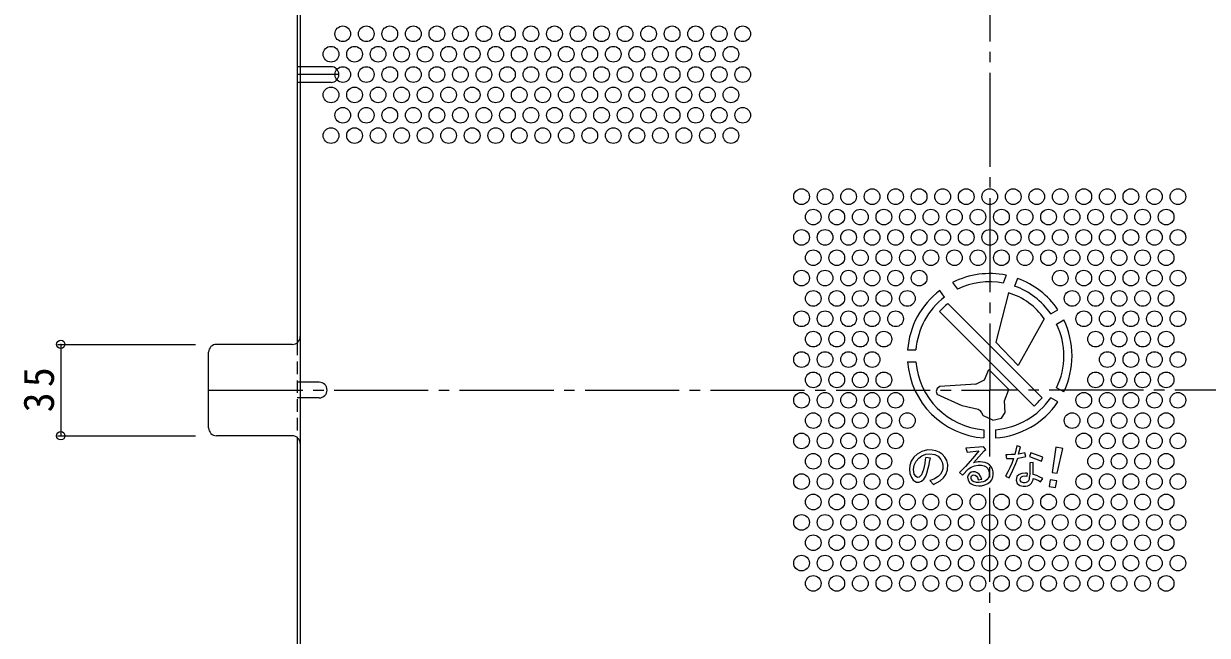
# Model space of a CAD drawing. Units: millimetres at full size, sheet at 1:4; details may follow other scales. Extents: x -928 to 1022, y -779 to 757.
# Drawn here: x 66.3 to 519.1, y 230.7 to 464.9 of the extents above; entities that cross this region are included whole.
import ezdxf

# ---------------------------------------------------------------- set-up
doc = ezdxf.new("R2010")
doc.units = ezdxf.units.MM
doc.header["$LTSCALE"] = 4
doc.header["$PDMODE"] = 32
doc.header["$PDSIZE"] = 3.2
for name, pattern in [('CHAIN1', [8, 5, -1, 1, -1]), ('CHAIN2', [12, 9, -1, 1, -1]), ('DASHED1', [1.8, 1.2, -0.6])]:
    doc.linetypes.add(name, pattern=pattern)
for name, color, linetype, lineweight in [('A-4_その他', 7, 'Continuous', 9), ('A-6_寸法', 2, 'Continuous', 9), ('A-7_ハッチ', 2, 'Continuous', 9), ('A-8_記号', 2, 'Continuous', 9), ('A-C_SENKIRI', 3, 'Continuous', 9)]:
    doc.layers.add(name, color=color, linetype=linetype, lineweight=lineweight)
doc.styles.add('ＭＳ ゴシック', font='')
doc.styles.get('ＭＳ ゴシック').set_extended_font_data('MS Gothic')

msp = doc.modelspace()

# ---------------------------------------------------------------- linework, layer by layer
at = {"layer": 'A-4_その他'}
for p, q in [((79.295, 342.116), (132.089, 342.116)), ((80.495, 342.116), (80.495, 307.115)), ((79.295, 307.115), (132.089, 307.115))]:
    msp.add_line(p, q, dxfattribs=at)
for p in [(80.495, 342.116), (80.495, 307.115)]:
    msp.add_point(p, dxfattribs=at)
at = {"layer": 'A-6_寸法'}
for centre in [(188.392, 461.014), (197.392, 461.014), (206.392, 461.014), (215.392, 461.014), (224.392, 461.014), (233.392, 461.014), (242.392, 461.014), (251.392, 461.014), (260.392, 461.014), (269.392, 461.014), (278.392, 461.014), (287.392, 461.014), (296.392, 461.014), (305.392, 461.014), (314.392, 461.014), (323.392, 461.014), (332.392, 461.014), (341.392, 461.014), (183.892, 453.22), (192.892, 453.22), (201.892, 453.22), (210.892, 453.22), (219.892, 453.22), (228.892, 453.22), (237.892, 453.22), (246.892, 453.22), (255.892, 453.22), (264.892, 453.22), (273.892, 453.22), (282.892, 453.22), (291.892, 453.22), (300.892, 453.22), (309.892, 453.22), (318.892, 453.22), (327.892, 453.22), (336.892, 453.22), (188.392, 445.426), (197.392, 445.426), (206.392, 445.426), (215.392, 445.426), (224.392, 445.426), (233.392, 445.426), (242.392, 445.426), (251.392, 445.426), (260.392, 445.426), (269.392, 445.426), (278.392, 445.426), (287.392, 445.426), (296.392, 445.426), (305.392, 445.426), (314.392, 445.426), (323.392, 445.426), (332.392, 445.426), (341.392, 445.426), (183.892, 437.632), (192.892, 437.632), (201.892, 437.632), (210.892, 437.632), (219.892, 437.632), (228.892, 437.632), (237.892, 437.632), (246.892, 437.632), (255.892, 437.632), (264.892, 437.632), (273.892, 437.632), (282.892, 437.632), (291.892, 437.632), (300.892, 437.632), (309.892, 437.632), (318.892, 437.632), (327.892, 437.632), (336.892, 437.632), (188.392, 429.837), (197.392, 429.837), (206.392, 429.837), (215.392, 429.837), (224.392, 429.837), (233.392, 429.837), (242.392, 429.837), (251.392, 429.837), (260.392, 429.837), (269.392, 429.837), (278.392, 429.837), (287.392, 429.837), (296.392, 429.837), (305.392, 429.837), (314.392, 429.837), (323.392, 429.837), (332.392, 429.837), (341.392, 429.837), (183.892, 422.043), (192.892, 422.043), (201.892, 422.043), (210.892, 422.043), (219.892, 422.043), (228.892, 422.043), (237.892, 422.043), (246.892, 422.043), (255.892, 422.043), (264.892, 422.043), (273.892, 422.043), (282.892, 422.043), (291.892, 422.043), (300.892, 422.043), (309.892, 422.043), (318.892, 422.043), (327.892, 422.043), (336.892, 422.043), (363.892, 398.661), (372.892, 398.661), (381.892, 398.661), (390.892, 398.661), (399.892, 398.661), (408.892, 398.661), (417.892, 398.661), (426.892, 398.661), (435.892, 398.661), (444.892, 398.661), (453.892, 398.661), (462.892, 398.661), (471.892, 398.661), (480.892, 398.661), (489.892, 398.661), (498.892, 398.661), (507.892, 398.661), (368.392, 390.866), (377.392, 390.866), (386.392, 390.866), (395.392, 390.866), (404.392, 390.866), (413.392, 390.866), (422.392, 390.866), (431.392, 390.866), (440.392, 390.866), (449.392, 390.866), (458.392, 390.866), (467.392, 390.866), (476.392, 390.866), (485.392, 390.866), (494.392, 390.866), (503.392, 390.866), (363.892, 383.072), (372.892, 383.072), (381.892, 383.072), (390.892, 383.072), (399.892, 383.072), (408.892, 383.072), (417.892, 383.072), (426.892, 383.072), (435.892, 383.072), (444.892, 383.072), (453.892, 383.072), (462.892, 383.072), (471.892, 383.072), (480.892, 383.072), (489.892, 383.072), (498.892, 383.072), (507.892, 383.072), (368.392, 375.278), (377.392, 375.278), (386.392, 375.278), (395.392, 375.278), (404.392, 375.278), (413.392, 375.278), (422.392, 375.278), (431.392, 375.278), (440.392, 375.278), (449.392, 375.278), (458.392, 375.278), (467.392, 375.278), (476.392, 375.278), (485.392, 375.278), (494.392, 375.278), (503.392, 375.278), (363.892, 367.484), (372.892, 367.484), (381.892, 367.484), (390.892, 367.484), (399.892, 367.484), (408.892, 367.484), (462.892, 367.484), (471.892, 367.484), (480.892, 367.484), (489.892, 367.484), (498.892, 367.484), (507.892, 367.484), (368.392, 359.689), (377.392, 359.689), (386.392, 359.689), (395.392, 359.689), (404.392, 359.689), (467.392, 359.689), (476.392, 359.689), (485.392, 359.689), (494.392, 359.689), (503.392, 359.689), (363.892, 351.895), (372.892, 351.895), (381.892, 351.895), (390.892, 351.895), (399.892, 351.895), (471.892, 351.895), (480.892, 351.895), (489.892, 351.895), (498.892, 351.895), (507.892, 351.895), (368.392, 344.101), (377.392, 344.101), (386.392, 344.101), (395.392, 344.101), (476.392, 344.101), (485.392, 344.101), (494.392, 344.101), (503.392, 344.101), (363.892, 336.307), (372.892, 336.307), (381.892, 336.307), (390.892, 336.307), (480.892, 336.307), (489.892, 336.307), (498.892, 336.307), (507.892, 336.307), (368.392, 328.512), (377.392, 328.512), (386.392, 328.512), (395.392, 328.512), (476.392, 328.512), (485.392, 328.512), (494.392, 328.512), (503.392, 328.512), (363.892, 320.718), (372.892, 320.718), (381.892, 320.718), (390.892, 320.718), (399.892, 320.718), (471.892, 320.718), (480.892, 320.718), (489.892, 320.718), (498.892, 320.718), (507.892, 320.718), (368.392, 312.924), (377.392, 312.924), (386.392, 312.924), (395.392, 312.924), (404.392, 312.924), (467.392, 312.924), (476.392, 312.924), (485.392, 312.924), (494.392, 312.924), (503.392, 312.924), (363.892, 305.13), (372.892, 305.13), (381.892, 305.13), (390.892, 305.13), (399.892, 305.13), (471.892, 305.13), (480.892, 305.13), (489.892, 305.13), (498.892, 305.13), (507.892, 305.13), (368.392, 297.336), (377.392, 297.336), (386.392, 297.336), (395.392, 297.336), (476.392, 297.336), (485.392, 297.336), (494.392, 297.336), (503.392, 297.336), (363.892, 289.541), (372.892, 289.541), (381.892, 289.541), (390.892, 289.541), (399.892, 289.541), (471.892, 289.541), (480.892, 289.541), (489.892, 289.541), (498.892, 289.541), (507.892, 289.541), (368.392, 281.747), (377.392, 281.747), (386.392, 281.747), (395.392, 281.747), (404.392, 281.747), (413.392, 281.747), (422.392, 281.747), (431.392, 281.747), (440.392, 281.747), (449.392, 281.747), (458.392, 281.747), (467.392, 281.747), (476.392, 281.747), (485.392, 281.747), (494.392, 281.747), (503.392, 281.747), (363.892, 273.953), (372.892, 273.953), (381.892, 273.953), (390.892, 273.953), (399.892, 273.953), (408.892, 273.953), (417.892, 273.953), (426.892, 273.953), (435.892, 273.953), (444.892, 273.953), (453.892, 273.953), (462.892, 273.953), (471.892, 273.953), (480.892, 273.953), (489.892, 273.953), (498.892, 273.953), (507.892, 273.953), (368.392, 266.159), (377.392, 266.159), (386.392, 266.159), (395.392, 266.159), (404.392, 266.159), (413.392, 266.159), (422.392, 266.159), (431.392, 266.159), (440.392, 266.159), (449.392, 266.159), (458.392, 266.159), (467.392, 266.159), (476.392, 266.159), (485.392, 266.159), (494.392, 266.159), (503.392, 266.159), (363.892, 258.364), (372.892, 258.364), (381.892, 258.364), (390.892, 258.364), (399.892, 258.364), (408.892, 258.364), (417.892, 258.364), (426.892, 258.364), (435.892, 258.364), (444.892, 258.364), (453.892, 258.364), (462.892, 258.364), (471.892, 258.364), (480.892, 258.364), (489.892, 258.364), (498.892, 258.364), (507.892, 258.364), (368.392, 250.57), (377.392, 250.57), (386.392, 250.57), (395.392, 250.57), (404.392, 250.57), (413.392, 250.57), (422.392, 250.57), (431.392, 250.57), (440.392, 250.57), (449.392, 250.57), (458.392, 250.57), (467.392, 250.57), (476.392, 250.57), (485.392, 250.57), (494.392, 250.57), (503.392, 250.57)]:
    msp.add_circle(centre, 3, dxfattribs=at)
at = {"layer": 'A-7_ハッチ', "linetype": 'CHAIN2'}
for p in [(435.892, 638.109), (137.089, 324.615), (435.892, 11.122), (734.696, 324.615)]:
    msp.add_line(p, (435.892, 324.615), dxfattribs=at)
at = {"layer": 'A-7_ハッチ'}
for p, q in [((172.092, 595.419), (172.092, 53.812)), ((170.892, 552.821), (170.892, 342.716)), ((169.092, 342.116), (140.089, 342.116)), ((137.089, 310.115), (137.089, 339.116)), ((169.092, 307.115), (140.089, 307.115)), ((170.892, 306.515), (170.892, 96.402))]:
    msp.add_line(p, q, dxfattribs=at)
at = {"layer": 'A-7_ハッチ', "linetype": 'DASHED1'}
for p, q in [((172.092, 448.426), (170.892, 448.426)), ((172.092, 442.426), (170.892, 442.426)), ((170.892, 342.716), (170.892, 306.515)), ((172.092, 327.615), (170.892, 327.615)), ((172.092, 321.615), (170.892, 321.615))]:
    msp.add_line(p, q, dxfattribs=at)
at = {"layer": 'A-7_ハッチ'}
for centre, start, end in [((169.092, 345.116), 270, 0), ((140.089, 339.116), 90, 180), ((140.089, 310.115), 180, 270), ((169.092, 304.115), 0, 90)]:
    msp.add_arc(centre, 3, start, end, dxfattribs=at)
at = {"layer": 'A-8_記号'}
for p, q in [((183.892, 448.426), (172.092, 448.426)), ((183.892, 442.426), (172.092, 442.426)), ((179.392, 327.615), (172.092, 327.615)), ((179.392, 321.615), (172.092, 321.615))]:
    msp.add_line(p, q, dxfattribs=at)
at = {"layer": 'A-8_記号', "linetype": 'CHAIN1'}
msp.add_line((186.892, 445.426), (170.892, 445.426), dxfattribs=at)
at = {"layer": 'A-8_記号'}
for centre in [(183.892, 445.426), (179.392, 324.615)]:
    msp.add_arc(centre, 3, 270, 90, dxfattribs=at)
at = {"layer": 'A-C_SENKIRI'}
for p, q in [((442.161, 368.574), (441.07, 365.577)), ((446.508, 367.361), (445.431, 364.401)), ((418.615, 360.181), (416.807, 362.764)), ((421.696, 365.824), (423.524, 363.213)), ((419.871, 357.735), (455.923, 321.682)), ((443.128, 361.843), (438.182, 342.952)), ((416.675, 354.693), (452.882, 318.487)), ((459.242, 353.783), (461.977, 355.362)), ((456.728, 351.878), (446.741, 334.068)), ((461.492, 349.886), (464.227, 351.465)), ((404.473, 339.954), (407.632, 339.954)), ((438.182, 342.952), (446.741, 334.068)), ((404.473, 335.454), (407.632, 335.454)), ((433.947, 328.527), (435.522, 332.54)), ((435.522, 332.54), (443.255, 324.837)), ((430.54, 326.875), (433.947, 328.527)), ((415.344, 324.016), (415.842, 322.963)), ((425.356, 318.526), (415.842, 322.963)), ((441.523, 320.422), (443.255, 324.837)), ((461.977, 320.045), (459.242, 321.625)), ((464.227, 323.943), (461.492, 325.522)), ((431.432, 317.143), (425.356, 318.526)), ((441.753, 316.069), (441.523, 320.422)), ((432.867, 315.877), (433.138, 315.131)), ((433.464, 314.776), (433.138, 315.131)), ((437.031, 313.113), (433.464, 314.776)), ((433.642, 309.443), (433.642, 306.284)), ((438.142, 309.443), (438.142, 306.284)), ((406.871, 298.882), (405.846, 297.356)), ((408.169, 300.043), (406.871, 298.882)), ((409.899, 301.091), (408.169, 300.043)), ((408.725, 298.561), (409.889, 299.419)), ((409.889, 299.419), (411.39, 300.062)), ((412.085, 301.66), (409.899, 301.091)), ((411.39, 300.062), (413.014, 300.246)), ((413.862, 301.637), (412.085, 301.66)), ((413.014, 300.246), (414.914, 299.909)), ((415.251, 301.364), (413.862, 301.637)), ((414.914, 299.909), (416.231, 299.235)), ((416.503, 300.863), (415.251, 301.364)), ((416.231, 299.235), (417.242, 298.071)), ((417.641, 300.066), (416.503, 300.863)), ((418.682, 298.959), (417.641, 300.066)), ((419.448, 297.642), (418.682, 298.959)), ((448.176, 300.308), (446.95, 300.079)), ((461.758, 292.755), (463.899, 302.261)), ((405.322, 295.671), (405.186, 294.328)), ((405.846, 297.356), (405.322, 295.671)), ((406.733, 294.18), (407.009, 295.896)), ((407.009, 295.896), (407.744, 297.366)), ((407.744, 297.366), (408.725, 298.561)), ((411.12, 296.489), (410.589, 294.132)), ((411.158, 296.7), (411.458, 298.798)), ((411.812, 292.802), (412.381, 294.647)), ((412.381, 294.647), (412.769, 296.058)), ((412.769, 296.058), (412.905, 297.015)), ((412.905, 297.015), (413.156, 298.085)), ((417.242, 298.071), (417.733, 296.968)), ((417.916, 294.364), (417.579, 293.291)), ((417.733, 296.968), (417.978, 295.804)), ((417.978, 295.804), (417.916, 294.364)), ((419.816, 296.049), (419.448, 297.642)), ((419.693, 294.057), (419.816, 296.049)), ((451.181, 296.788), (451.181, 292.643)), ((405.186, 294.328), (405.345, 292.666)), ((405.345, 292.666), (405.983, 291.117)), ((405.983, 291.117), (406.598, 290.161)), ((406.598, 290.161), (407.896, 289.387)), ((407.04, 292.446), (406.733, 294.18)), ((407.728, 291.471), (407.04, 292.446)), ((408.216, 291.182), (407.728, 291.471)), ((408.859, 291.315), (408.216, 291.182)), ((409.768, 292.202), (408.859, 291.315)), ((409.74, 289.705), (410.696, 290.502)), ((410.589, 294.132), (409.768, 292.202)), ((410.696, 290.502), (411.425, 291.664)), ((411.425, 291.664), (411.812, 292.802)), ((413.872, 290.258), (412.984, 289.952)), ((412.984, 289.952), (414.393, 288.481)), ((414.791, 290.626), (413.872, 290.258)), ((416.109, 291.453), (414.791, 290.626)), ((417.058, 292.342), (416.109, 291.453)), ((416.905, 289.799), (418.192, 290.963)), ((417.579, 293.291), (417.058, 292.342)), ((418.192, 290.963), (419.081, 292.25)), ((419.081, 292.25), (419.693, 294.057)), ((431.485, 290.373), (431.525, 290.147)), ((432.854, 290.347), (431.525, 290.147)), ((432.854, 290.347), (432.535, 291.344)), ((448.176, 292.721), (447.114, 292.297)), ((449.628, 292.844), (448.176, 292.721)), ((450.151, 291.546), (449.21, 291.62)), ((450.175, 292.773), (449.628, 292.844)), ((450.175, 292.773), (450.151, 291.546)), ((451.181, 292.643), (451.155, 291.342)), ((459.832, 293.095), (461.758, 292.755)), ((407.896, 289.387), (408.806, 289.364)), ((408.806, 289.364), (409.74, 289.705)), ((414.393, 288.481), (416.905, 289.799))]:
    msp.add_line(p, q, dxfattribs=at)
for points in [[(430.54, 326.875), (416.809, 325.92), (415.842, 325.147), (415.344, 324.016)], [(437.031, 313.113), (440.448, 313.894), (441.753, 316.069)], [(426.797, 302.368), (427.26, 300.8), (431.787, 301.278), (429.491, 298.499), (426.583, 295.366), (424.314, 293.043), (425.468, 292.034), (427.831, 294.45), (428.747, 295.127), (430.075, 295.658), (431.495, 295.83), (432.703, 295.817), (433.765, 295.605), (434.548, 295.233), (435.146, 294.583), (435.565, 293.743), (435.728, 292.674), (435.647, 291.696), (435.348, 290.899), (434.87, 290.303), (434.108, 289.736), (433.326, 289.463), (431.901, 289.248), (430.841, 289.243), (430.446, 289.289), (429.791, 289.503), (429.384, 289.785), (428.933, 290.328), (428.741, 290.802), (428.741, 291.321), (428.955, 291.784), (429.316, 292.033), (429.802, 292.112), (430.355, 292.033), (430.818, 291.694), (431.225, 291.073), (431.485, 290.373)], [(432.535, 291.344), (431.801, 292.462), (431.056, 292.97), (430.276, 293.286), (429.407, 293.264), (428.752, 293.117), (428.074, 292.586), (427.656, 292.067), (427.453, 291.254), (427.6, 290.169), (428.131, 289.266), (428.752, 288.701), (429.508, 288.295), (430.593, 288.001), (431.733, 287.922), (432.704, 287.945), (434.071, 288.261), (435.2, 288.826), (436.16, 289.605), (436.646, 290.282), (437.03, 291.231), (437.199, 292.315), (437.165, 293.286), (436.922, 294.369), (436.486, 295.198), (435.775, 296.037), (435.073, 296.483), (434.139, 296.855), (433.193, 297.046), (432.216, 297.089), (431.515, 297.078), (430.877, 296.993), (429.741, 296.755), (433.812, 301.361), (434.462, 301.865), (433.505, 302.92), (426.797, 302.368)], [(442.066, 299.794), (442.309, 298.356), (445.051, 298.445), (444.321, 296.543), (443.525, 294.774), (442.84, 293.336), (441.933, 291.633), (443.304, 290.948), (444.786, 293.889), (445.914, 296.499), (446.599, 298.555), (448.094, 298.788), (449.712, 299.115), (449.353, 300.618), (448.176, 300.308)], [(446.95, 300.079), (447.702, 302.809), (446.329, 303.267), (445.511, 299.948), (444.236, 299.883), (442.716, 299.834), (442.066, 299.794)], [(463.899, 302.261), (461.132, 302.749), (459.832, 293.095)], [(413.156, 298.085), (413.214, 298.541), (411.458, 298.798)], [(447.114, 292.297), (446.327, 291.458), (446.054, 290.054), (446.444, 288.846), (447.419, 288.105), (448.705, 287.832), (449.728, 287.84), (450.458, 287.953), (451.252, 288.331), (451.907, 288.936), (452.298, 289.679), (452.474, 290.297), (452.562, 290.775), (453.47, 290.448), (454.767, 289.805), (455.309, 289.452), (456.178, 290.801), (454.843, 291.431), (453.86, 291.834), (452.575, 292.287), (452.53, 296.879), (451.181, 296.788)], [(449.21, 291.62), (448.449, 291.535), (447.869, 291.257), (447.615, 291.016), (447.484, 290.736), (447.445, 290.221), (447.562, 289.832), (447.843, 289.522), (448.348, 289.289), (448.746, 289.23), (449.426, 289.191), (449.99, 289.289), (450.524, 289.56), (450.883, 290.017), (451.068, 290.493), (451.165, 291.017), (451.155, 291.342)]]:
    msp.add_lwpolyline(points, dxfattribs=at)
for points in [[(451.656, 300.607), (451.111, 299.183), (455.664, 297.442), (456.262, 298.954)], [(458.591, 287.676), (461.08, 287.237), (461.533, 289.804), (459.044, 290.243)]]:
    msp.add_lwpolyline(points, close=True, dxfattribs=at)
for centre, radius, start, end in [((435.892, 337.704), 31.5, 78.52075, 116.78679), ((435.892, 337.704), 31.5, 34.09604, 70.30427), ((435.892, 337.704), 31.5, 127.29244, 175.90396), ((435.892, 337.704), 28.35, 79.47578, 115.8668), ((435.892, 337.704), 28.35, 34.55207, 70.33808), ((435.892, 337.704), 28.35, 127.54732, 175.44793), ((435.892, 337.704), 25.65, 128.65434, 138.52038), ((435.892, 337.704), 25.2, 34.22699, 73.31452), ((435.892, 337.704), 28.35, 334.55207, 25.44793), ((435.892, 337.704), 31.5, 334.09604, 25.90396), ((435.892, 337.704), 31.5, 184.09604, 265.90396), ((435.892, 337.704), 28.35, 184.55207, 265.44793), ((435.892, 337.704), 28.35, 274.55207, 325.44793), ((435.892, 337.704), 25.65, 311.47962, 321.34566), ((430.988, 315.193), 2, 20, 77.17135), ((435.892, 337.704), 31.5, 274.09604, 325.90396), ((408.486, 297.082), 2.7, 347.30733, 351.8699)]:
    msp.add_arc(centre, radius, start, end, dxfattribs=at)

# ---------------------------------------------------------------- texts
at = {"layer": 'A-4_その他', "color": 2, "insert": (78.095, 316.115), "char_height": 11.73, "attachment_point": 7, "rotation": 90, "style": 'ＭＳ ゴシック'}
msp.add_mtext('\\T1.27;\\W0.95;35', dxfattribs=at)

doc.saveas('drawing.dxf')
